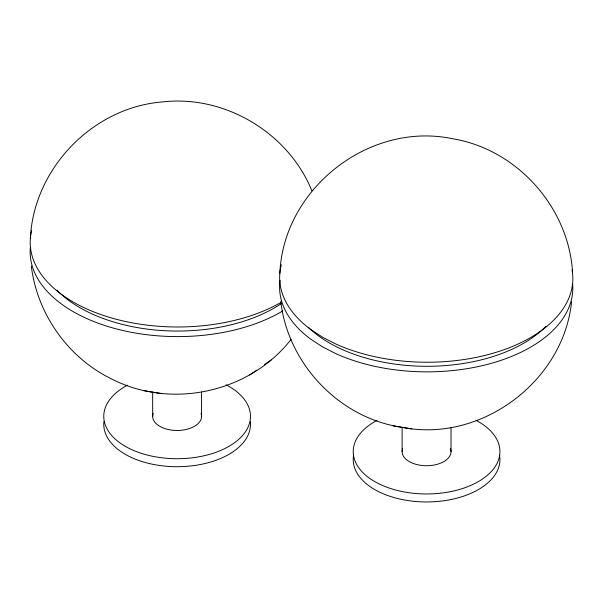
<?xml version="1.0" encoding="UTF-8"?>
<svg xmlns="http://www.w3.org/2000/svg" width="603" height="603" viewBox="0 0 603 603"><rect width="100%" height="100%" fill="white"/><g stroke="black" fill="none" stroke-linecap="round" stroke-linejoin="round"><path stroke-width="0.9" d="M30.384 238.11C33.776 168.538 92.741 107.44 162.207 101.96C224.55 94.588 288.415 132.713 311.887 190.872M279.845 273.355C283.38 188.249 369.797 120.947 453.117 138.841C517.148 149.521 568.667 207.477 572.548 272.164M571.591 301.794C563.481 381.119 481.812 442.481 403.347 427.55M291.143 339.331C249.273 393.043 170.257 409.957 110.161 378.209C67.446 356.968 37.024 313.372 31.318 266.066M264.34 364.74L271.146 359.999M249.687 374.983L256.569 370.197M280.772 301.319C287.797 363.534 338.992 417.826 401.116 427.15M143.672 390.601L162.365 393.676M393.126 425.854L411.819 428.929M451.029 427.263L451.029 451.609M402.126 427.308L402.126 451.609M201.575 392.01L201.575 416.364M152.672 392.063L152.672 416.364M499.51 455.069A73.355 42.353 0 0 1 426.577 501.952A73.355 42.353 0 0 1 353.637 455.069M476.061 420.344A73.355 42.353 0 0 1 479.219 481.104A73.355 42.353 0 0 1 373.928 481.104A73.355 42.353 0 0 1 377.086 420.344M545.934 326.276A136.934 78.578 0.3 0 1 427.994 366.3A136.934 78.578 0.3 0 1 308.246 327.218M572.066 269.963A146.597 84.118 0.3 0 1 496.993 352.039A146.597 84.118 0.3 0 1 335.577 343.891L322.59 337.228L311.065 329.735A146.597 84.118 0.3 0 1 281.36 264.815M572.601 283.87A146.597 84.118 0.3 0 1 493.638 362.659A146.597 84.118 0.3 0 1 335.532 353.509L322.545 346.846L311.012 339.353A146.597 84.118 0.3 0 1 280.086 280.395M450.509 448.715A24.452 14.118 0 0 1 426.577 465.727A24.452 14.118 0 0 1 402.638 448.715M250.343 421.731A73.355 42.353 0 0 1 177.124 466.699A73.355 42.353 0 0 1 103.904 421.731M225.997 384.774A73.355 42.353 0 0 1 230.195 445.602A73.355 42.353 0 0 1 124.768 446.032A73.355 42.353 0 0 1 127.482 385.181M201.055 413.47A24.452 14.118 0 0 1 177.124 430.482A24.452 14.118 0 0 1 153.185 413.47M281.164 303.678A136.934 78.578 0.3 0 1 57.014 290.186M282.83 310.914A146.597 84.118 0.3 0 1 118.844 329.547A146.597 84.118 0.3 0 1 30.338 247.72M280.455 302.714A146.597 84.118 0.3 0 1 111.208 317.864A146.597 84.118 0.3 0 1 31.688 230.414"/></g></svg>
